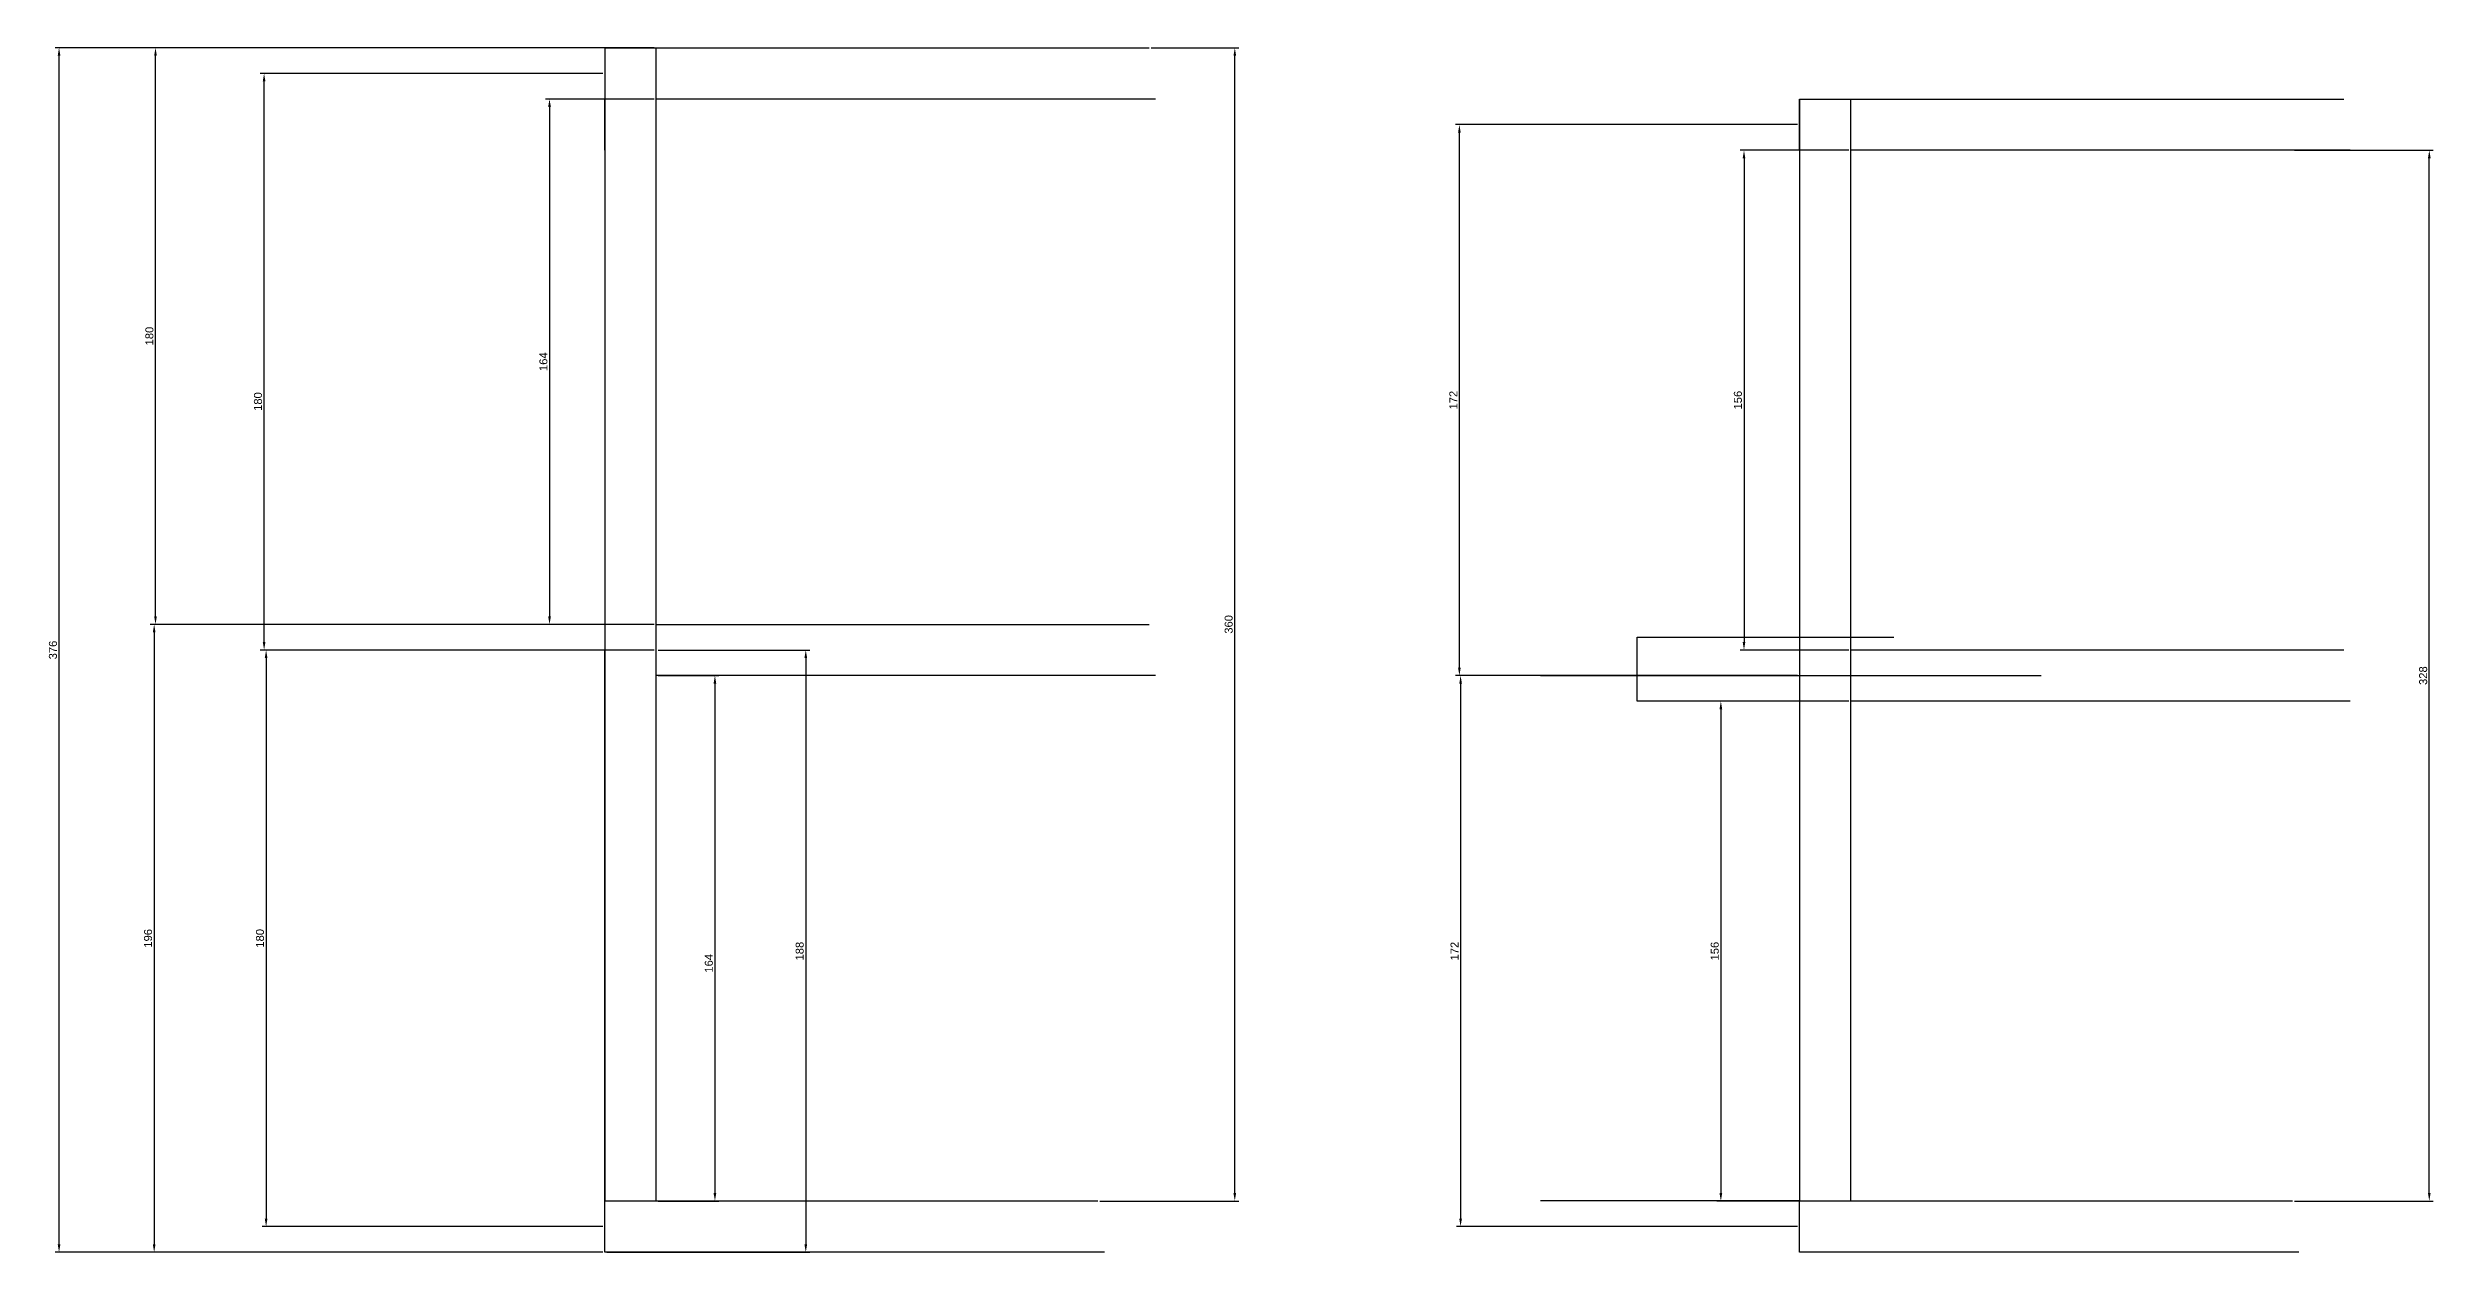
# Model space of a CAD drawing. Header units: millimetres. Extents: x 197 to 5045, y 762 to 4643.
# Drawn here: x 2001 to 2747, y 1012 to 1388 of the extents above; entities that cross this region are included whole.
import ezdxf

# ---------------------------------------------------------------- set-up
doc = ezdxf.new("R2010")
doc.units = ezdxf.units.MM
doc.styles.get("Standard").update_dxf_attribs({"font": 'arial.ttf'})
doc.dimstyles.new('ISO-25', dxfattribs={"dimtxt": 2.5, "dimasz": 2.5, "dimexe": 1.25, "dimexo": 0.625, "dimtad": 1, "dimtxsty": 'Standard', "dimcen": 2.5, "dimadec": 0, "dimazin": 0, "dimtfac": 1, "dimtmove": 0, "dimatfit": 3, "dimfxl": 1, "dimarcsym": 0})

# ---------------------------------------------------------------- blocks, each defined once
blk = doc.blocks.new('*D3')
at = {"color": 0, "lineweight": -2, "transparency": 16777216}
for p, q in [((2703.24, 1355.7), (2746.61, 1355.7)), ((2745.36, 1030.2), (2745.36, 1353.2)), ((2703.24, 1027.7), (2746.61, 1027.7))]:
    blk.add_line(p, q, dxfattribs=at)
at = {"color": 0, "transparency": 16777216}
for points in [[(2744.94, 1353.2), (2745.78, 1353.2), (2745.36, 1355.7)], [(2744.94, 1030.2), (2745.78, 1030.2), (2745.36, 1027.7)]]:
    blk.add_solid(points, dxfattribs=at)
at = {"layer": 'Defpoints', "color": 0, "transparency": 16777216}
for p in [(2702.61, 1355.7), (2745.36, 1355.7), (2702.61, 1027.7)]:
    blk.add_point(p, dxfattribs=at)
at = {"color": 0, "transparency": 16777216, "insert": (2743.46, 1191.7), "char_height": 2.5, "attachment_point": 5, "rotation": 90}
blk.add_mtext('328', dxfattribs=at)
blk = doc.blocks.new('*D4')
at = {"color": 0, "lineweight": -2, "transparency": 16777216}
for p, q in [((2563.98, 1355.7), (2530.03, 1355.7)), ((2531.28, 1353.2), (2531.28, 1202.2)), ((2563.98, 1199.7), (2530.03, 1199.7))]:
    blk.add_line(p, q, dxfattribs=at)
at = {"color": 0, "transparency": 16777216}
for points in [[(2530.87, 1353.2), (2531.7, 1353.2), (2531.28, 1355.7)], [(2530.87, 1202.2), (2531.7, 1202.2), (2531.28, 1199.7)]]:
    blk.add_solid(points, dxfattribs=at)
at = {"layer": 'Defpoints', "color": 0, "transparency": 16777216}
for p in [(2564.61, 1355.7), (2531.28, 1199.7), (2564.61, 1199.7)]:
    blk.add_point(p, dxfattribs=at)
at = {"color": 0, "transparency": 16777216, "insert": (2529.38, 1277.7), "char_height": 2.5, "attachment_point": 5, "rotation": 90}
blk.add_mtext('156', dxfattribs=at)
blk = doc.blocks.new('*D5')
at = {"color": 0, "lineweight": -2, "transparency": 16777216}
for p, q in [((2563.98, 1183.7), (2522.8, 1183.7)), ((2524.05, 1181.2), (2524.05, 1030.2)), ((2563.98, 1027.7), (2522.8, 1027.7))]:
    blk.add_line(p, q, dxfattribs=at)
at = {"color": 0, "transparency": 16777216}
for points in [[(2523.63, 1181.2), (2524.47, 1181.2), (2524.05, 1183.7)], [(2523.63, 1030.2), (2524.47, 1030.2), (2524.05, 1027.7)]]:
    blk.add_solid(points, dxfattribs=at)
at = {"layer": 'Defpoints', "color": 0, "transparency": 16777216}
for p in [(2564.61, 1183.7), (2524.05, 1027.7), (2564.61, 1027.7)]:
    blk.add_point(p, dxfattribs=at)
at = {"color": 0, "transparency": 16777216, "insert": (2522.15, 1105.7), "char_height": 2.5, "attachment_point": 5, "rotation": 90}
blk.add_mtext('156', dxfattribs=at)
blk = doc.blocks.new('*D6')
at = {"color": 0, "lineweight": -2, "transparency": 16777216}
for p, q in [((2467.07, 1191.7), (2441.49, 1191.7)), ((2442.74, 1189.2), (2442.74, 1022.2)), ((2547.98, 1019.7), (2441.49, 1019.7))]:
    blk.add_line(p, q, dxfattribs=at)
at = {"color": 0, "transparency": 16777216}
for points in [[(2442.33, 1189.2), (2443.16, 1189.2), (2442.74, 1191.7)], [(2442.33, 1022.2), (2443.16, 1022.2), (2442.74, 1019.7)]]:
    blk.add_solid(points, dxfattribs=at)
at = {"layer": 'Defpoints', "color": 0, "transparency": 16777216}
for p in [(2467.69, 1191.7), (2442.74, 1019.7), (2548.61, 1019.7)]:
    blk.add_point(p, dxfattribs=at)
at = {"color": 0, "transparency": 16777216, "insert": (2440.86, 1105.7), "char_height": 2.5, "attachment_point": 5, "rotation": 90}
blk.add_mtext('172', dxfattribs=at)
blk = doc.blocks.new('*D7')
at = {"color": 0, "lineweight": -2, "transparency": 16777216}
for p, q in [((2547.98, 1363.7), (2441.12, 1363.7)), ((2442.37, 1194.2), (2442.37, 1361.2)), ((2547.98, 1191.7), (2441.12, 1191.7))]:
    blk.add_line(p, q, dxfattribs=at)
at = {"color": 0, "transparency": 16777216}
for points in [[(2441.95, 1361.2), (2442.78, 1361.2), (2442.37, 1363.7)], [(2441.95, 1194.2), (2442.78, 1194.2), (2442.37, 1191.7)]]:
    blk.add_solid(points, dxfattribs=at)
at = {"layer": 'Defpoints', "color": 0, "transparency": 16777216}
for p in [(2442.37, 1363.7), (2548.61, 1363.7), (2548.61, 1191.7)]:
    blk.add_point(p, dxfattribs=at)
at = {"color": 0, "transparency": 16777216, "insert": (2440.49, 1277.7), "char_height": 2.5, "attachment_point": 5, "rotation": 90}
blk.add_mtext('172', dxfattribs=at)
blk = doc.blocks.new('*D8')
at = {"color": 0, "lineweight": -2, "transparency": 16777216}
for p, q in [((2346.09, 1387.7), (2373.46, 1387.7)), ((2372.21, 1030.2), (2372.21, 1385.2)), ((2330.09, 1027.7), (2373.46, 1027.7))]:
    blk.add_line(p, q, dxfattribs=at)
at = {"color": 0, "transparency": 16777216}
for points in [[(2371.79, 1385.2), (2372.62, 1385.2), (2372.21, 1387.7)], [(2371.79, 1030.2), (2372.62, 1030.2), (2372.21, 1027.7)]]:
    blk.add_solid(points, dxfattribs=at)
at = {"layer": 'Defpoints', "color": 0, "transparency": 16777216}
for p in [(2345.46, 1387.7), (2372.21, 1387.7), (2329.46, 1027.7)]:
    blk.add_point(p, dxfattribs=at)
at = {"color": 0, "transparency": 16777216, "insert": (2370.3, 1207.7), "char_height": 2.5, "attachment_point": 5, "rotation": 90}
blk.add_mtext('360', dxfattribs=at)
blk = doc.blocks.new('*D9')
at = {"color": 0, "lineweight": -2, "transparency": 16777216}
for p, q in [((2190.83, 1371.7), (2156.88, 1371.7)), ((2158.13, 1369.2), (2158.13, 1210.2)), ((2190.83, 1207.7), (2156.88, 1207.7))]:
    blk.add_line(p, q, dxfattribs=at)
at = {"color": 0, "transparency": 16777216}
for points in [[(2157.71, 1369.2), (2158.55, 1369.2), (2158.13, 1371.7)], [(2157.71, 1210.2), (2158.55, 1210.2), (2158.13, 1207.7)]]:
    blk.add_solid(points, dxfattribs=at)
at = {"layer": 'Defpoints', "color": 0, "transparency": 16777216}
for p in [(2191.46, 1371.7), (2158.13, 1207.7), (2191.46, 1207.7)]:
    blk.add_point(p, dxfattribs=at)
at = {"color": 0, "transparency": 16777216, "insert": (2156.23, 1289.7), "char_height": 2.5, "attachment_point": 5, "rotation": 90}
blk.add_mtext('164', dxfattribs=at)
blk = doc.blocks.new('*D10')
at = {"color": 0, "lineweight": -2, "transparency": 16777216}
for p, q in [((2192.08, 1191.7), (2211.05, 1191.7)), ((2209.8, 1189.2), (2209.8, 1030.2)), ((2192.08, 1027.7), (2211.05, 1027.7))]:
    blk.add_line(p, q, dxfattribs=at)
at = {"color": 0, "transparency": 16777216}
for points in [[(2209.38, 1189.2), (2210.22, 1189.2), (2209.8, 1191.7)], [(2209.38, 1030.2), (2210.22, 1030.2), (2209.8, 1027.7)]]:
    blk.add_solid(points, dxfattribs=at)
at = {"layer": 'Defpoints', "color": 0, "transparency": 16777216}
for p in [(2191.46, 1191.7), (2191.46, 1027.7), (2209.8, 1027.7)]:
    blk.add_point(p, dxfattribs=at)
at = {"color": 0, "transparency": 16777216, "insert": (2207.9, 1101.9), "char_height": 2.5, "attachment_point": 5, "rotation": 90}
blk.add_mtext('164', dxfattribs=at)
blk = doc.blocks.new('*D11')
at = {"color": 0, "lineweight": -2, "transparency": 16777216}
for p, q in [((2190.83, 1199.7), (2068.34, 1199.7)), ((2069.59, 1197.2), (2069.59, 1022.2)), ((2174.83, 1019.7), (2068.34, 1019.7))]:
    blk.add_line(p, q, dxfattribs=at)
at = {"color": 0, "transparency": 16777216}
for points in [[(2069.17, 1197.2), (2070.01, 1197.2), (2069.59, 1199.7)], [(2069.17, 1022.2), (2070.01, 1022.2), (2069.59, 1019.7)]]:
    blk.add_solid(points, dxfattribs=at)
at = {"layer": 'Defpoints', "color": 0, "transparency": 16777216}
for p in [(2191.46, 1199.7), (2069.59, 1019.7), (2175.46, 1019.7)]:
    blk.add_point(p, dxfattribs=at)
at = {"color": 0, "transparency": 16777216, "insert": (2067.69, 1109.7), "char_height": 2.5, "attachment_point": 5, "rotation": 90}
blk.add_mtext('180', dxfattribs=at)
blk = doc.blocks.new('*D12')
at = {"color": 0, "lineweight": -2, "transparency": 16777216}
for p, q in [((2174.83, 1379.7), (2067.71, 1379.7)), ((2068.96, 1202.2), (2068.96, 1377.2)), ((2190.83, 1199.7), (2067.71, 1199.7))]:
    blk.add_line(p, q, dxfattribs=at)
at = {"color": 0, "transparency": 16777216}
for points in [[(2068.55, 1377.2), (2069.38, 1377.2), (2068.96, 1379.7)], [(2068.55, 1202.2), (2069.38, 1202.2), (2068.96, 1199.7)]]:
    blk.add_solid(points, dxfattribs=at)
at = {"layer": 'Defpoints', "color": 0, "transparency": 16777216}
for p in [(2068.96, 1379.7), (2175.46, 1379.7), (2191.46, 1199.7)]:
    blk.add_point(p, dxfattribs=at)
at = {"color": 0, "transparency": 16777216, "insert": (2067.06, 1277.26), "char_height": 2.5, "attachment_point": 5, "rotation": 90}
blk.add_mtext('180', dxfattribs=at)
blk = doc.blocks.new('*D13')
at = {"color": 0, "lineweight": -2, "transparency": 16777216}
for p, q in [((2174.83, 1387.7), (2003.66, 1387.7)), ((2004.91, 1014.2), (2004.91, 1385.2)), ((2174.83, 1011.7), (2003.66, 1011.7))]:
    blk.add_line(p, q, dxfattribs=at)
at = {"color": 0, "transparency": 16777216}
for points in [[(2004.49, 1385.2), (2005.33, 1385.2), (2004.91, 1387.7)], [(2004.49, 1014.2), (2005.33, 1014.2), (2004.91, 1011.7)]]:
    blk.add_solid(points, dxfattribs=at)
at = {"layer": 'Defpoints', "color": 0, "transparency": 16777216}
for p in [(2004.91, 1387.7), (2175.46, 1387.7), (2175.46, 1011.7)]:
    blk.add_point(p, dxfattribs=at)
at = {"color": 0, "transparency": 16777216, "insert": (2003.01, 1199.7), "char_height": 2.5, "attachment_point": 5, "rotation": 90}
blk.add_mtext('376', dxfattribs=at)
blk = doc.blocks.new('*D14')
at = {"color": 0, "lineweight": -2, "transparency": 16777216}
for p, q in [((2190.83, 1207.7), (2033.37, 1207.7)), ((2034.62, 1205.2), (2034.62, 1014.2)), ((2174.83, 1011.7), (2033.37, 1011.7))]:
    blk.add_line(p, q, dxfattribs=at)
at = {"color": 0, "transparency": 16777216}
for points in [[(2034.2, 1205.2), (2035.04, 1205.2), (2034.62, 1207.7)], [(2034.2, 1014.2), (2035.04, 1014.2), (2034.62, 1011.7)]]:
    blk.add_solid(points, dxfattribs=at)
at = {"layer": 'Defpoints', "color": 0, "transparency": 16777216}
for p in [(2191.46, 1207.7), (2034.62, 1011.7), (2175.46, 1011.7)]:
    blk.add_point(p, dxfattribs=at)
at = {"color": 0, "transparency": 16777216, "insert": (2032.72, 1109.7), "char_height": 2.5, "attachment_point": 5, "rotation": 90}
blk.add_mtext('196', dxfattribs=at)
blk = doc.blocks.new('*D15')
at = {"color": 0, "lineweight": -2, "transparency": 16777216}
for p, q in [((2190.83, 1387.7), (2033.79, 1387.7)), ((2035.04, 1210.2), (2035.04, 1385.2)), ((2190.83, 1207.7), (2033.79, 1207.7))]:
    blk.add_line(p, q, dxfattribs=at)
at = {"color": 0, "transparency": 16777216}
for points in [[(2034.62, 1385.2), (2035.46, 1385.2), (2035.04, 1387.7)], [(2034.62, 1210.2), (2035.46, 1210.2), (2035.04, 1207.7)]]:
    blk.add_solid(points, dxfattribs=at)
at = {"layer": 'Defpoints', "color": 0, "transparency": 16777216}
for p in [(2035.04, 1387.7), (2191.46, 1387.7), (2191.46, 1207.7)]:
    blk.add_point(p, dxfattribs=at)
at = {"color": 0, "transparency": 16777216, "insert": (2033.14, 1297.7), "char_height": 2.5, "attachment_point": 5, "rotation": 90}
blk.add_mtext('180', dxfattribs=at)
blk = doc.blocks.new('*D24')
at = {"color": 0, "lineweight": -2, "transparency": 16777216}
for p, q in [((2192.08, 1199.7), (2239.43, 1199.7)), ((2238.18, 1197.2), (2238.18, 1014.2)), ((2176.08, 1011.7), (2239.43, 1011.7))]:
    blk.add_line(p, q, dxfattribs=at)
at = {"color": 0, "transparency": 16777216}
for points in [[(2237.77, 1197.2), (2238.6, 1197.2), (2238.18, 1199.7)], [(2237.77, 1014.2), (2238.6, 1014.2), (2238.18, 1011.7)]]:
    blk.add_solid(points, dxfattribs=at)
at = {"layer": 'Defpoints', "color": 0, "transparency": 16777216}
for p in [(2191.46, 1199.7), (2175.46, 1011.7), (2238.18, 1011.7)]:
    blk.add_point(p, dxfattribs=at)
at = {"color": 0, "transparency": 16777216, "insert": (2236.28, 1105.7), "char_height": 2.5, "attachment_point": 5, "rotation": 90}
blk.add_mtext('188', dxfattribs=at)

msp = doc.modelspace()

# ---------------------------------------------------------------- linework, layer by layer
at = {"color": 6}
for p, q in [((2175.457, 1387.702), (2191.457, 1387.702)), ((2175.457, 1387.702), (2175.457, 1027.702)), ((2191.457, 1027.702), (2191.457, 1371.702))]:
    msp.add_line(p, q, dxfattribs=at)
for p, q in [((2175.457, 1355.702), (2175.457, 1371.702)), ((2548.609, 1371.702), (2564.609, 1371.702)), ((2548.609, 1371.702), (2548.609, 1027.702)), ((2548.609, 1355.702), (2548.609, 1371.702)), ((2564.609, 1027.702), (2564.609, 1371.702)), ((2497.873, 1183.702), (2497.873, 1203.702)), ((2497.873, 1203.702), (2578.104, 1203.702)), ((2175.457, 1019.702), (2175.457, 1199.702)), ((2467.694, 1191.702), (2624.163, 1191.702)), ((2548.609, 1183.702), (2497.873, 1183.702)), ((2548.609, 1027.702), (2467.694, 1027.702))]:
    msp.add_line(p, q)
msp.add_lwpolyline([(2347.481, 1371.702), (2191.457, 1371.702), (2191.457, 1387.702), (2345.463, 1387.702)], dxfattribs=at)
for points in [[(2720.633, 1355.702), (2564.609, 1355.702), (2564.609, 1371.702), (2718.615, 1371.702)], [(2720.633, 1183.702), (2564.609, 1183.702), (2564.609, 1199.702), (2718.615, 1199.702)], [(2331.481, 1011.702), (2175.457, 1011.702), (2175.457, 1027.702), (2329.463, 1027.702)], [(2704.633, 1011.702), (2548.609, 1011.702), (2548.609, 1027.702), (2702.615, 1027.702)]]:
    msp.add_lwpolyline(points)
at = {"color": 3}
msp.add_lwpolyline([(2347.481, 1191.702), (2191.457, 1191.702), (2191.457, 1207.702), (2345.463, 1207.702)], dxfattribs=at)

# ---------------------------------------------------------------- dimensions: what is measured, and where the dimension line sits
for base, p1, p2, picture, middle in [((2004.909, 1387.702), (2175.457, 1011.702), (2175.457, 1387.702), '*D13', (2004.909, 1199.702)), ((2068.965, 1379.702), (2191.457, 1199.702), (2175.457, 1379.702), '*D12', (2068.965, 1277.258)), ((2209.799, 1027.702), (2191.457, 1191.702), (2191.457, 1027.702), '*D10', (2209.799, 1101.902))]:
    dim = msp.add_linear_dim(base=base, p1=p1, p2=p2, angle=90, dimstyle='ISO-25')
    dim.commit()
    dim.dimension.update_dxf_attribs({"geometry": picture, "text_midpoint": middle, "dimtype": 160})
for base, p1, p2, picture, middle in [((2035.04, 1387.702), (2191.457, 1207.702), (2191.457, 1387.702), '*D15', (2033.138, 1297.702)), ((2372.207, 1387.702), (2329.463, 1027.702), (2345.463, 1387.702), '*D8', (2370.305, 1207.702)), ((2158.13, 1207.702), (2191.457, 1371.702), (2191.457, 1207.702), '*D9', (2156.228, 1289.702)), ((2442.366, 1363.702), (2548.609, 1191.702), (2548.609, 1363.702), '*D7', (2440.486, 1277.702)), ((2531.282, 1199.702), (2564.609, 1355.702), (2564.609, 1199.702), '*D4', (2529.38, 1277.702)), ((2745.359, 1355.702), (2702.615, 1027.702), (2702.615, 1355.702), '*D3', (2743.457, 1191.702)), ((2034.62, 1011.702), (2191.457, 1207.702), (2175.457, 1011.702), '*D14', (2032.719, 1109.702)), ((2069.59, 1019.702), (2191.457, 1199.702), (2175.457, 1019.702), '*D11', (2067.688, 1109.702)), ((2238.185, 1011.702), (2191.457, 1199.702), (2175.457, 1011.702), '*D24', (2236.284, 1105.702)), ((2442.742, 1019.702), (2467.694, 1191.702), (2548.609, 1019.702), '*D6', (2440.862, 1105.702)), ((2524.052, 1027.702), (2564.609, 1183.702), (2564.609, 1027.702), '*D5', (2522.15, 1105.702))]:
    dim = msp.add_linear_dim(base=base, p1=p1, p2=p2, angle=90, dimstyle='ISO-25')
    dim.commit()
    dim.dimension.update_dxf_attribs({"geometry": picture, "text_midpoint": middle})

doc.saveas('drawing.dxf')
